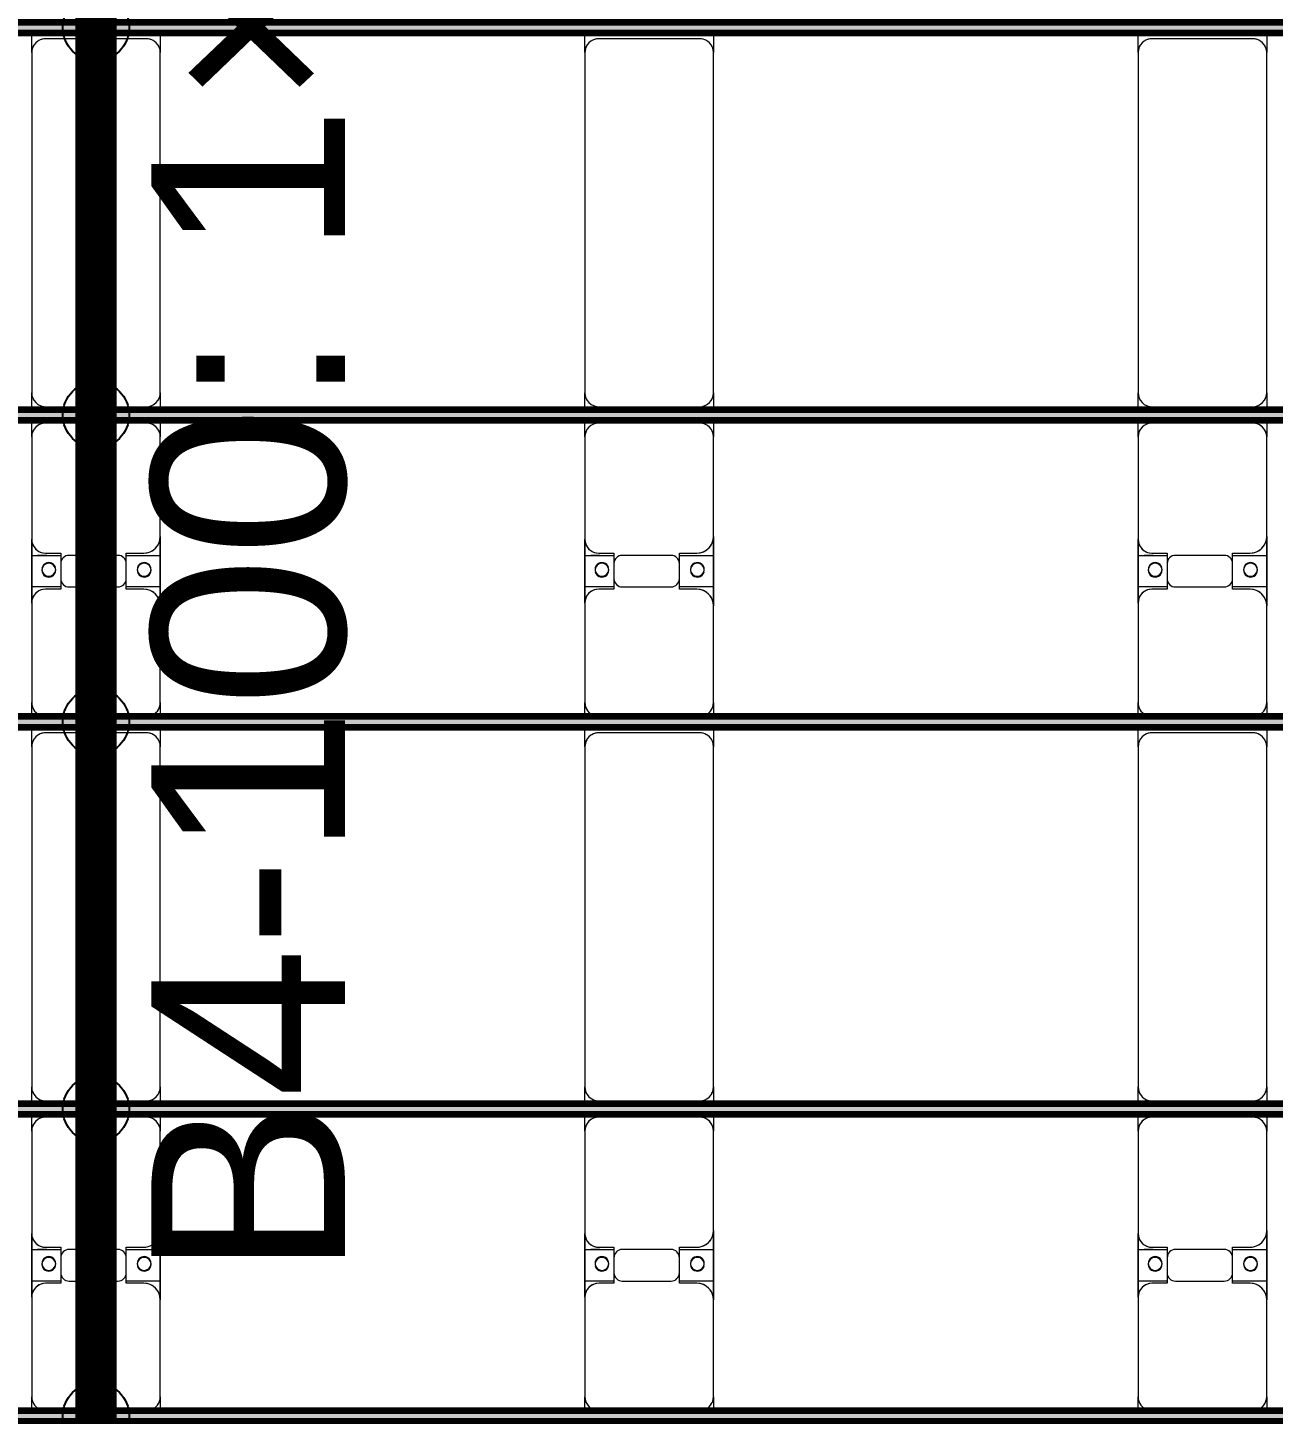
# Model space of a CAD drawing. Header units: millimetres. Extents: x -291190 to 146725, y 19759 to 185158.
# Drawn here: x 10574 to 15077, y 88319 to 93333 of the extents above; entities that cross this region are included whole.
import ezdxf

# ---------------------------------------------------------------- set-up
doc = ezdxf.new("R2010")
doc.units = ezdxf.units.MM
doc.layers.add('A-GENM', color=13, linetype='Continuous', lineweight=9)
doc.layers.add('S-BEAM', color=12, linetype='Continuous', lineweight=9)
doc.layers.add('GC-GHI CHU', color=2, linetype='Continuous')
doc.layers.add('GC-HOP 40x60 GIA CUONG', color=1, linetype='Continuous')
doc.styles.add('GC_VN', font='arial.ttf')

# ---------------------------------------------------------------- blocks, each defined once
blk = doc.blocks.new('Dai phao do pin - DẢI PHAO ĐỠ PIN-V8-KHUNG KẾT CẤU BÈ PIN 4')
at = {"layer": 'A-GENM', "color": 7}
for p, q in [((62059.9, 241.6), (62129.7, 241.6)), ((62059.9, 241.6), (62129.7, 241.6)), ((63360.3, 241.6), (62129.7, 241.6)), ((63360.3, 241.6), (63419.9, 241.6)), ((63360.3, 241.6), (63419.9, 241.6)), ((63459.9, 241.6), (63519.7, 241.6)), ((63459.9, 241.6), (63519.7, 241.6)), ((63879.7, 241.6), (63519.7, 241.6)), ((63879.7, 241.6), (64062.2, 241.6)), ((64062.2, 241.6), (63879.7, 241.6)), ((63947.8, 241.6), (64130.3, 241.6)), ((63947.8, 116.2), (63947.8, 241.6)), ((64130.3, 241.6), (63947.8, 241.6)), ((64062.2, 241.6), (64062.2, 116.2)), ((64480.3, 241.6), (64130.3, 241.6)), ((64480.3, 241.6), (64529.9, 241.6)), ((64480.3, 241.6), (64529.9, 241.6)), ((64569.9, 241.6), (64639.7, 241.6)), ((64569.9, 241.6), (64639.7, 241.6)), ((65870.3, 241.6), (64639.7, 241.6)), ((65870.3, 241.6), (65929.9, 241.6)), ((65870.3, 241.6), (65929.9, 241.6)), ((65969.9, 241.6), (66029.7, 241.6)), ((65969.9, 241.6), (66029.7, 241.6)), ((66389.7, 241.6), (66029.7, 241.6)), ((66389.7, 241.6), (66572.2, 241.6)), ((66572.2, 241.6), (66389.7, 241.6)), ((66457.8, 241.6), (66640.3, 241.6)), ((66457.8, 116.2), (66457.8, 241.6)), ((66640.3, 241.6), (66457.8, 241.6)), ((66572.2, 241.6), (66572.2, 116.2)), ((66990.3, 241.6), (66640.3, 241.6)), ((66990.3, 241.6), (67039.9, 241.6)), ((66990.3, 241.6), (67039.9, 241.6)), ((62079.7, 191.6), (62079.7, -173.4)), ((63410.3, -173.4), (63410.3, 191.6)), ((63469.7, 191.6), (63469.7, -173.4)), ((63939.7, 118.2), (63939.7, 181.6)), ((64070.3, 181.6), (64070.3, 118.2)), ((64589.7, 191.6), (64589.7, -173.4)), ((65920.3, -173.4), (65920.3, 191.6)), ((65979.7, 191.6), (65979.7, -173.4)), ((66449.7, 118.2), (66449.7, 181.6)), ((66580.3, 181.6), (66580.3, 118.2)), ((64032.2, 118.2), (63939.7, 118.2)), ((64070.3, 118.2), (63977.8, 118.2)), ((66542.2, 118.2), (66449.7, 118.2)), ((66580.3, 118.2), (66487.8, 118.2)), ((63947.8, 88.2), (63947.8, -88.2)), ((64062.2, -88.2), (64062.2, 88.2)), ((66457.8, 88.2), (66457.8, -88.2)), ((66572.2, -88.2), (66572.2, 88.2)), ((63939.7, -173.4), (63939.7, -118.2)), ((63939.7, -118.2), (64032.2, -118.2)), ((63947.8, -223.4), (63947.8, -116.2)), ((63977.8, -118.2), (64070.3, -118.2)), ((64062.2, -116.2), (64062.2, -223.4)), ((64070.3, -118.2), (64070.3, -173.4)), ((66449.7, -173.4), (66449.7, -118.2)), ((66449.7, -118.2), (66542.2, -118.2)), ((66457.8, -223.4), (66457.8, -116.2)), ((66487.8, -118.2), (66580.3, -118.2)), ((66572.2, -116.2), (66572.2, -223.4)), ((66580.3, -118.2), (66580.3, -173.4)), ((63947.8, -169.2), (63947.8, -201.3)), ((66457.8, -169.2), (66457.8, -201.3)), ((62129.7, -223.4), (62059.9, -223.4)), ((62129.7, -223.4), (62059.9, -223.4)), ((62129.7, -223.4), (63360.3, -223.4)), ((63419.9, -223.4), (63360.3, -223.4)), ((63419.9, -223.4), (63360.3, -223.4)), ((63519.7, -223.4), (63459.9, -223.4)), ((63519.7, -223.4), (63459.9, -223.4)), ((63519.7, -223.4), (63889.7, -223.4)), ((64062.2, -223.4), (63889.7, -223.4)), ((63889.7, -223.4), (64062.2, -223.4)), ((64120.3, -223.4), (63947.8, -223.4)), ((63947.8, -223.4), (64120.3, -223.4)), ((64120.3, -223.4), (64480.3, -223.4)), ((64529.9, -223.4), (64480.3, -223.4)), ((64529.9, -223.4), (64480.3, -223.4)), ((64639.7, -223.4), (64569.9, -223.4)), ((64639.7, -223.4), (64569.9, -223.4)), ((64639.7, -223.4), (65870.3, -223.4)), ((65929.9, -223.4), (65870.3, -223.4)), ((65929.9, -223.4), (65870.3, -223.4)), ((66029.7, -223.4), (65969.9, -223.4)), ((66029.7, -223.4), (65969.9, -223.4)), ((66029.7, -223.4), (66399.7, -223.4)), ((66572.2, -223.4), (66399.7, -223.4)), ((66399.7, -223.4), (66572.2, -223.4)), ((66630.3, -223.4), (66457.8, -223.4)), ((66457.8, -223.4), (66630.3, -223.4)), ((66630.3, -223.4), (66990.3, -223.4)), ((67039.9, -223.4), (66990.3, -223.4)), ((67039.9, -223.4), (66990.3, -223.4))]:
    blk.add_line(p, q, dxfattribs=at)
for centre, radius, start, end in [((62129.7, 191.6), 50, 90, 180), ((62129.7, 191.6), 50, 150, 180), ((62129.7, 191.6), 50, 105, 120), ((63360.3, 191.6), 50, 360, 90), ((63360.3, 191.6), 50, 60, 90), ((63360.3, 191.6), 50, 15, 30), ((63519.7, 191.6), 50, 90, 180), ((63519.7, 191.6), 50, 105, 180), ((63879.7, 181.6), 60, 360, 90), ((63879.7, 181.6), 60, 45, 60), ((63879.7, 181.6), 60, 360, 60), ((63879.7, 181.6), 60, 45, 60), ((63998.6, 183.2), 25, 0, 180), ((63998.6, 183.2), 25, 360, 165), ((64001.4, 183.2), 25, 360, 180), ((64001.4, 183.2), 25, 90, 180), ((64001.4, 183.2), 25, 15, 75), ((64130.3, 181.6), 60, 90, 180), ((64130.3, 181.6), 60, 120, 180), ((64480.3, 191.6), 50, 15, 90), ((64480.3, 191.6), 50, 15, 75), ((64639.7, 191.6), 50, 90, 180), ((64639.7, 191.6), 50, 150, 180), ((64639.7, 191.6), 50, 105, 120), ((65870.3, 191.6), 50, 360, 90), ((65870.3, 191.6), 50, 60, 90), ((65870.3, 191.6), 50, 15, 30), ((66029.7, 191.6), 50, 90, 180), ((66029.7, 191.6), 50, 105, 180), ((66389.7, 181.6), 60, 360, 90), ((66389.7, 181.6), 60, 45, 60), ((66389.7, 181.6), 60, 360, 60), ((66389.7, 181.6), 60, 45, 60), ((66508.6, 183.2), 25, 0, 180), ((66508.6, 183.2), 25, 360, 165), ((66511.4, 183.2), 25, 0, 180), ((66511.4, 183.2), 25, 90, 180), ((66511.4, 183.2), 25, 15, 75), ((66640.3, 181.6), 60, 90, 180), ((66640.3, 181.6), 60, 120, 180), ((66990.3, 191.6), 50, 15, 90), ((66990.3, 191.6), 50, 15, 75), ((63998.6, 183.2), 25, 180, 360), ((64001.4, 183.2), 25, 180, 0), ((64001.4, 183.2), 25, 180, 270), ((63998.6, 183.2), 25, 210, 255), ((63998.6, 183.2), 25, 270, 360), ((64001.4, 183.2), 25, 285, 330), ((66508.6, 183.2), 25, 180, 0), ((66511.4, 183.2), 25, 180, 0), ((66511.4, 183.2), 25, 180, 270), ((66508.6, 183.2), 25, 210, 255), ((66508.6, 183.2), 25, 270, 360), ((66511.4, 183.2), 25, 285, 330), ((63977.8, 88.2), 30, 90, 180), ((64032.2, 88.2), 30, 360, 90), ((66487.8, 88.2), 30, 90, 180), ((66542.2, 88.2), 30, 360, 90), ((63977.8, -88.2), 30, 180, 270), ((64032.2, -88.2), 30, 270, 360), ((66487.8, -88.2), 30, 180, 270), ((66542.2, -88.2), 30, 270, 360), ((63998.6, -161.8), 25, 0, 180), ((63998.6, -161.8), 25, 105, 165), ((64001.4, -161.8), 25, 0, 180), ((64001.4, -161.8), 25, 105, 180), ((63998.6, -161.8), 25, 360, 75), ((64001.4, -161.8), 25, 15, 75), ((66508.6, -161.8), 25, 0, 180), ((66508.6, -161.8), 25, 105, 165), ((66511.4, -161.8), 25, 0, 180), ((66511.4, -161.8), 25, 105, 180), ((66508.6, -161.8), 25, 360, 75), ((66511.4, -161.8), 25, 15, 75), ((62129.7, -173.4), 50, 180, 270), ((62129.7, -173.4), 50, 180, 210), ((63360.3, -173.4), 50, 270, 360), ((63360.3, -173.4), 50, 330, 360), ((63519.7, -173.4), 50, 180, 270), ((63519.7, -173.4), 50, 180, 255), ((63889.7, -173.4), 50, 270, 360), ((63889.7, -173.4), 50, 285, 360), ((63889.7, -173.4), 50, 315, 0), ((63889.7, -173.4), 50, 315, 0), ((63998.6, -161.8), 25, 180, 360), ((63998.6, -161.8), 25, 195, 360), ((64001.4, -161.8), 25, 180, 0), ((64001.4, -161.8), 25, 180, 270), ((64001.4, -161.8), 25, 285, 345), ((64120.3, -173.4), 50, 180, 270), ((64120.3, -173.4), 50, 180, 255), ((64120.3, -173.4), 50, 210, 225), ((64120.3, -173.4), 50, 210, 225), ((64480.3, -173.4), 50, 270, 345), ((64480.3, -173.4), 50, 285, 345), ((64639.7, -173.4), 50, 180, 270), ((64639.7, -173.4), 50, 180, 210), ((65870.3, -173.4), 50, 270, 360), ((65870.3, -173.4), 50, 330, 360), ((66029.7, -173.4), 50, 180, 270), ((66029.7, -173.4), 50, 180, 255), ((66399.7, -173.4), 50, 270, 360), ((66399.7, -173.4), 50, 285, 360), ((66399.7, -173.4), 50, 315, 0), ((66399.7, -173.4), 50, 315, 0), ((66508.6, -161.8), 25, 180, 0), ((66508.6, -161.8), 25, 195, 360), ((66511.4, -161.8), 25, 180, 360), ((66511.4, -161.8), 25, 180, 270), ((66511.4, -161.8), 25, 285, 345), ((66630.3, -173.4), 50, 180, 270), ((66630.3, -173.4), 50, 180, 255), ((66630.3, -173.4), 50, 210, 225), ((66630.3, -173.4), 50, 210, 225), ((66990.3, -173.4), 50, 270, 345), ((66990.3, -173.4), 50, 285, 345), ((62129.7, -173.4), 50, 240, 270), ((63360.3, -173.4), 50, 285, 300), ((64639.7, -173.4), 50, 240, 270), ((65870.3, -173.4), 50, 285, 300)]:
    blk.add_arc(centre, radius, start, end, dxfattribs=at)
blk = doc.blocks.new('Dai phao do pin - DẢI PHAO ĐỠ PIN-51784-KHUNG KẾT CẤU BÈ PIN 4')
at = {"layer": 'A-GENM', "color": 7}
for p, q in [((62059.9, 241.6), (62129.7, 241.6)), ((62059.9, 241.6), (62129.7, 241.6)), ((63360.3, 241.6), (62129.7, 241.6)), ((63360.3, 241.6), (63419.9, 241.6)), ((63360.3, 241.6), (63419.9, 241.6)), ((63459.9, 241.6), (63519.7, 241.6)), ((63459.9, 241.6), (63519.7, 241.6)), ((63879.7, 241.6), (63519.7, 241.6)), ((63879.7, 241.6), (64062.2, 241.6)), ((64062.2, 241.6), (63879.7, 241.6)), ((63947.8, 241.6), (64130.3, 241.6)), ((63947.8, 116.2), (63947.8, 241.6)), ((64130.3, 241.6), (63947.8, 241.6)), ((64062.2, 241.6), (64062.2, 116.2)), ((64480.3, 241.6), (64130.3, 241.6)), ((64480.3, 241.6), (64529.9, 241.6)), ((64480.3, 241.6), (64529.9, 241.6)), ((64569.9, 241.6), (64639.7, 241.6)), ((64569.9, 241.6), (64639.7, 241.6)), ((65870.3, 241.6), (64639.7, 241.6)), ((65870.3, 241.6), (65929.9, 241.6)), ((65870.3, 241.6), (65929.9, 241.6)), ((65969.9, 241.6), (66029.7, 241.6)), ((65969.9, 241.6), (66029.7, 241.6)), ((66389.7, 241.6), (66029.7, 241.6)), ((66389.7, 241.6), (66572.2, 241.6)), ((66572.2, 241.6), (66389.7, 241.6)), ((66457.8, 241.6), (66640.3, 241.6)), ((66457.8, 116.2), (66457.8, 241.6)), ((66640.3, 241.6), (66457.8, 241.6)), ((66572.2, 241.6), (66572.2, 116.2)), ((66990.3, 241.6), (66640.3, 241.6)), ((66990.3, 241.6), (67039.9, 241.6)), ((66990.3, 241.6), (67039.9, 241.6)), ((62079.7, 191.6), (62079.7, -173.4)), ((63410.3, -173.4), (63410.3, 191.6)), ((63469.7, 191.6), (63469.7, -173.4)), ((63939.7, 118.2), (63939.7, 181.6)), ((64070.3, 181.6), (64070.3, 118.2)), ((64589.7, 191.6), (64589.7, -173.4)), ((65920.3, -173.4), (65920.3, 191.6)), ((65979.7, 191.6), (65979.7, -173.4)), ((66449.7, 118.2), (66449.7, 181.6)), ((66580.3, 181.6), (66580.3, 118.2)), ((64032.2, 118.2), (63939.7, 118.2)), ((64070.3, 118.2), (63977.8, 118.2)), ((66542.2, 118.2), (66449.7, 118.2)), ((66580.3, 118.2), (66487.8, 118.2)), ((63947.8, 88.2), (63947.8, -88.2)), ((64062.2, -88.2), (64062.2, 88.2)), ((66457.8, 88.2), (66457.8, -88.2)), ((66572.2, -88.2), (66572.2, 88.2)), ((63939.7, -173.4), (63939.7, -118.2)), ((63939.7, -118.2), (64032.2, -118.2)), ((63947.8, -223.4), (63947.8, -116.2)), ((63977.8, -118.2), (64070.3, -118.2)), ((64062.2, -116.2), (64062.2, -223.4)), ((64070.3, -118.2), (64070.3, -173.4)), ((66449.7, -173.4), (66449.7, -118.2)), ((66449.7, -118.2), (66542.2, -118.2)), ((66457.8, -223.4), (66457.8, -116.2)), ((66487.8, -118.2), (66580.3, -118.2)), ((66572.2, -116.2), (66572.2, -223.4)), ((66580.3, -118.2), (66580.3, -173.4)), ((63947.8, -169.2), (63947.8, -202)), ((66457.8, -169.2), (66457.8, -202)), ((62129.7, -223.4), (62059.9, -223.4)), ((62129.7, -223.4), (62059.9, -223.4)), ((62129.7, -223.4), (63360.3, -223.4)), ((63419.9, -223.4), (63360.3, -223.4)), ((63419.9, -223.4), (63360.3, -223.4)), ((63519.7, -223.4), (63459.9, -223.4)), ((63519.7, -223.4), (63459.9, -223.4)), ((63519.7, -223.4), (63889.7, -223.4)), ((64062.2, -223.4), (63889.7, -223.4)), ((63889.7, -223.4), (64062.2, -223.4)), ((64120.3, -223.4), (63947.8, -223.4)), ((63947.8, -223.4), (64120.3, -223.4)), ((64120.3, -223.4), (64480.3, -223.4)), ((64529.9, -223.4), (64480.3, -223.4)), ((64529.9, -223.4), (64480.3, -223.4)), ((64639.7, -223.4), (64569.9, -223.4)), ((64639.7, -223.4), (64569.9, -223.4)), ((64639.7, -223.4), (65870.3, -223.4)), ((65929.9, -223.4), (65870.3, -223.4)), ((65929.9, -223.4), (65870.3, -223.4)), ((66029.7, -223.4), (65969.9, -223.4)), ((66029.7, -223.4), (65969.9, -223.4)), ((66029.7, -223.4), (66399.7, -223.4)), ((66572.2, -223.4), (66399.7, -223.4)), ((66399.7, -223.4), (66572.2, -223.4)), ((66630.3, -223.4), (66457.8, -223.4)), ((66457.8, -223.4), (66630.3, -223.4)), ((66630.3, -223.4), (66990.3, -223.4)), ((67039.9, -223.4), (66990.3, -223.4)), ((67039.9, -223.4), (66990.3, -223.4))]:
    blk.add_line(p, q, dxfattribs=at)
for centre, radius, start, end in [((62129.7, 191.6), 50, 90, 180), ((62129.7, 191.6), 50, 150, 180), ((62129.7, 191.6), 50, 105, 120), ((63360.3, 191.6), 50, 360, 90), ((63360.3, 191.6), 50, 60, 90), ((63360.3, 191.6), 50, 15, 30), ((63519.7, 191.6), 50, 90, 180), ((63519.7, 191.6), 50, 105, 180), ((63879.7, 181.6), 60, 360, 90), ((63879.7, 181.6), 60, 45, 60), ((63879.7, 181.6), 60, 360, 60), ((63879.7, 181.6), 60, 45, 60), ((63998.6, 183.2), 25, 0, 180), ((63998.6, 183.2), 25, 360, 165), ((64001.4, 183.2), 25, 360, 180), ((64001.4, 183.2), 25, 90, 180), ((64001.4, 183.2), 25, 15, 75), ((64130.3, 181.6), 60, 90, 180), ((64130.3, 181.6), 60, 120, 180), ((64480.3, 191.6), 50, 15, 90), ((64480.3, 191.6), 50, 15, 75), ((64639.7, 191.6), 50, 90, 180), ((64639.7, 191.6), 50, 150, 180), ((64639.7, 191.6), 50, 105, 120), ((65870.3, 191.6), 50, 360, 90), ((65870.3, 191.6), 50, 60, 90), ((65870.3, 191.6), 50, 15, 30), ((66029.7, 191.6), 50, 90, 180), ((66029.7, 191.6), 50, 105, 180), ((66389.7, 181.6), 60, 360, 90), ((66389.7, 181.6), 60, 45, 60), ((66389.7, 181.6), 60, 360, 60), ((66389.7, 181.6), 60, 45, 60), ((66508.6, 183.2), 25, 0, 180), ((66508.6, 183.2), 25, 360, 165), ((66511.4, 183.2), 25, 0, 180), ((66511.4, 183.2), 25, 90, 180), ((66511.4, 183.2), 25, 15, 75), ((66640.3, 181.6), 60, 90, 180), ((66640.3, 181.6), 60, 120, 180), ((66990.3, 191.6), 50, 15, 90), ((66990.3, 191.6), 50, 15, 75), ((63998.6, 183.2), 25, 180, 360), ((64001.4, 183.2), 25, 180, 0), ((64001.4, 183.2), 25, 180, 270), ((63998.6, 183.2), 25, 210, 255), ((63998.6, 183.2), 25, 270, 360), ((64001.4, 183.2), 25, 285, 330), ((66508.6, 183.2), 25, 180, 0), ((66511.4, 183.2), 25, 180, 0), ((66511.4, 183.2), 25, 180, 270), ((66508.6, 183.2), 25, 210, 255), ((66508.6, 183.2), 25, 270, 360), ((66511.4, 183.2), 25, 285, 330), ((63977.8, 88.2), 30, 90, 180), ((64032.2, 88.2), 30, 360, 90), ((66487.8, 88.2), 30, 90, 180), ((66542.2, 88.2), 30, 360, 90), ((63977.8, -88.2), 30, 180, 270), ((64032.2, -88.2), 30, 270, 360), ((66487.8, -88.2), 30, 180, 270), ((66542.2, -88.2), 30, 270, 360), ((63998.6, -161.8), 25, 0, 180), ((63998.6, -161.8), 25, 105, 165), ((64001.4, -161.8), 25, 0, 180), ((64001.4, -161.8), 25, 105, 180), ((63998.6, -161.8), 25, 360, 75), ((64001.4, -161.8), 25, 15, 75), ((66508.6, -161.8), 25, 0, 180), ((66508.6, -161.8), 25, 105, 165), ((66511.4, -161.8), 25, 0, 180), ((66511.4, -161.8), 25, 105, 180), ((66508.6, -161.8), 25, 360, 75), ((66511.4, -161.8), 25, 15, 75), ((62129.7, -173.4), 50, 180, 270), ((62129.7, -173.4), 50, 180, 210), ((63360.3, -173.4), 50, 270, 360), ((63360.3, -173.4), 50, 330, 360), ((63519.7, -173.4), 50, 180, 270), ((63519.7, -173.4), 50, 180, 255), ((63889.7, -173.4), 50, 270, 360), ((63889.7, -173.4), 50, 285, 360), ((63889.7, -173.4), 50, 315, 0), ((63889.7, -173.4), 50, 315, 0), ((63998.6, -161.8), 25, 180, 360), ((63998.6, -161.8), 25, 195, 360), ((64001.4, -161.8), 25, 180, 0), ((64001.4, -161.8), 25, 180, 270), ((64001.4, -161.8), 25, 285, 345), ((64120.3, -173.4), 50, 180, 270), ((64120.3, -173.4), 50, 180, 255), ((64120.3, -173.4), 50, 210, 225), ((64120.3, -173.4), 50, 210, 225), ((64480.3, -173.4), 50, 270, 345), ((64480.3, -173.4), 50, 285, 345), ((64639.7, -173.4), 50, 180, 270), ((64639.7, -173.4), 50, 180, 210), ((65870.3, -173.4), 50, 270, 360), ((65870.3, -173.4), 50, 330, 360), ((66029.7, -173.4), 50, 180, 270), ((66029.7, -173.4), 50, 180, 255), ((66399.7, -173.4), 50, 270, 360), ((66399.7, -173.4), 50, 285, 360), ((66399.7, -173.4), 50, 315, 0), ((66399.7, -173.4), 50, 315, 0), ((66508.6, -161.8), 25, 180, 0), ((66508.6, -161.8), 25, 195, 360), ((66511.4, -161.8), 25, 180, 360), ((66511.4, -161.8), 25, 180, 270), ((66511.4, -161.8), 25, 285, 345), ((66630.3, -173.4), 50, 180, 270), ((66630.3, -173.4), 50, 180, 255), ((66630.3, -173.4), 50, 210, 225), ((66630.3, -173.4), 50, 210, 225), ((66990.3, -173.4), 50, 270, 345), ((66990.3, -173.4), 50, 285, 345), ((62129.7, -173.4), 50, 240, 270), ((63360.3, -173.4), 50, 285, 300), ((64639.7, -173.4), 50, 240, 270), ((65870.3, -173.4), 50, 285, 300)]:
    blk.add_arc(centre, radius, start, end, dxfattribs=at)
blk = doc.blocks.new('Dai phao do pin - DẢI PHAO ĐỠ PIN-V9-KHUNG KẾT CẤU BÈ PIN 4')
at = {"layer": 'A-GENM', "color": 7}
for p, q in [((62059.9, 241.6), (62129.7, 241.6)), ((62059.9, 241.6), (62129.7, 241.6)), ((63360.3, 241.6), (62129.7, 241.6)), ((63360.3, 241.6), (63419.9, 241.6)), ((63360.3, 241.6), (63419.9, 241.6)), ((63459.9, 241.6), (63519.7, 241.6)), ((63459.9, 241.6), (63519.7, 241.6)), ((63879.7, 241.6), (63519.7, 241.6)), ((63879.7, 241.6), (64062.2, 241.6)), ((64062.2, 241.6), (63879.7, 241.6)), ((63947.8, 241.6), (64130.3, 241.6)), ((63947.8, 116.2), (63947.8, 241.6)), ((64130.3, 241.6), (63947.8, 241.6)), ((64062.2, 241.6), (64062.2, 116.2)), ((64480.3, 241.6), (64130.3, 241.6)), ((64480.3, 241.6), (64529.9, 241.6)), ((64480.3, 241.6), (64529.9, 241.6)), ((64569.9, 241.6), (64639.7, 241.6)), ((64569.9, 241.6), (64639.7, 241.6)), ((65870.3, 241.6), (64639.7, 241.6)), ((65870.3, 241.6), (65929.9, 241.6)), ((65870.3, 241.6), (65929.9, 241.6)), ((65969.9, 241.6), (66029.7, 241.6)), ((65969.9, 241.6), (66029.7, 241.6)), ((66389.7, 241.6), (66029.7, 241.6)), ((66389.7, 241.6), (66572.2, 241.6)), ((66572.2, 241.6), (66389.7, 241.6)), ((66457.8, 241.6), (66640.3, 241.6)), ((66457.8, 116.2), (66457.8, 241.6)), ((66640.3, 241.6), (66457.8, 241.6)), ((66572.2, 241.6), (66572.2, 116.2)), ((66990.3, 241.6), (66640.3, 241.6)), ((66990.3, 241.6), (67039.9, 241.6)), ((66990.3, 241.6), (67039.9, 241.6)), ((62079.7, 191.6), (62079.7, -173.4)), ((63410.3, -173.4), (63410.3, 191.6)), ((63469.7, 191.6), (63469.7, -173.4)), ((63939.7, 118.2), (63939.7, 181.6)), ((64070.3, 181.6), (64070.3, 118.2)), ((64589.7, 191.6), (64589.7, -173.4)), ((65920.3, -173.4), (65920.3, 191.6)), ((65979.7, 191.6), (65979.7, -173.4)), ((66449.7, 118.2), (66449.7, 181.6)), ((66580.3, 181.6), (66580.3, 118.2)), ((64032.2, 118.2), (63939.7, 118.2)), ((64070.3, 118.2), (63977.8, 118.2)), ((66542.2, 118.2), (66449.7, 118.2)), ((66580.3, 118.2), (66487.8, 118.2)), ((63947.8, 88.2), (63947.8, -88.2)), ((64062.2, -88.2), (64062.2, 88.2)), ((66457.8, 88.2), (66457.8, -88.2)), ((66572.2, -88.2), (66572.2, 88.2)), ((63939.7, -173.4), (63939.7, -118.2)), ((63939.7, -118.2), (64032.2, -118.2)), ((63947.8, -223.4), (63947.8, -116.2)), ((63977.8, -118.2), (64070.3, -118.2)), ((64062.2, -116.2), (64062.2, -223.4)), ((64070.3, -118.2), (64070.3, -173.4)), ((66449.7, -173.4), (66449.7, -118.2)), ((66449.7, -118.2), (66542.2, -118.2)), ((66457.8, -223.4), (66457.8, -116.2)), ((66487.8, -118.2), (66580.3, -118.2)), ((66572.2, -116.2), (66572.2, -223.4)), ((66580.3, -118.2), (66580.3, -173.4)), ((63947.8, -169.2), (63947.8, -202)), ((66457.8, -169.2), (66457.8, -202)), ((62129.7, -223.4), (62059.9, -223.4)), ((62129.7, -223.4), (62059.9, -223.4)), ((62129.7, -223.4), (63360.3, -223.4)), ((63419.9, -223.4), (63360.3, -223.4)), ((63419.9, -223.4), (63360.3, -223.4)), ((63519.7, -223.4), (63459.9, -223.4)), ((63519.7, -223.4), (63459.9, -223.4)), ((63519.7, -223.4), (63889.7, -223.4)), ((64062.2, -223.4), (63889.7, -223.4)), ((63889.7, -223.4), (64062.2, -223.4)), ((64120.3, -223.4), (63947.8, -223.4)), ((63947.8, -223.4), (64120.3, -223.4)), ((64120.3, -223.4), (64480.3, -223.4)), ((64529.9, -223.4), (64480.3, -223.4)), ((64529.9, -223.4), (64480.3, -223.4)), ((64639.7, -223.4), (64569.9, -223.4)), ((64639.7, -223.4), (64569.9, -223.4)), ((64639.7, -223.4), (65870.3, -223.4)), ((65929.9, -223.4), (65870.3, -223.4)), ((65929.9, -223.4), (65870.3, -223.4)), ((66029.7, -223.4), (65969.9, -223.4)), ((66029.7, -223.4), (65969.9, -223.4)), ((66029.7, -223.4), (66399.7, -223.4)), ((66572.2, -223.4), (66399.7, -223.4)), ((66399.7, -223.4), (66572.2, -223.4)), ((66630.3, -223.4), (66457.8, -223.4)), ((66457.8, -223.4), (66630.3, -223.4)), ((66630.3, -223.4), (66990.3, -223.4)), ((67039.9, -223.4), (66990.3, -223.4)), ((67039.9, -223.4), (66990.3, -223.4))]:
    blk.add_line(p, q, dxfattribs=at)
for centre, radius, start, end in [((62129.7, 191.6), 50, 90, 180), ((62129.7, 191.6), 50, 150, 180), ((62129.7, 191.6), 50, 105, 120), ((63360.3, 191.6), 50, 360, 90), ((63360.3, 191.6), 50, 60, 90), ((63360.3, 191.6), 50, 15, 30), ((63519.7, 191.6), 50, 90, 180), ((63519.7, 191.6), 50, 105, 180), ((63879.7, 181.6), 60, 360, 90), ((63879.7, 181.6), 60, 45, 60), ((63879.7, 181.6), 60, 360, 60), ((63879.7, 181.6), 60, 45, 60), ((63998.6, 183.2), 25, 0, 180), ((63998.6, 183.2), 25, 360, 165), ((64001.4, 183.2), 25, 360, 180), ((64001.4, 183.2), 25, 90, 180), ((64001.4, 183.2), 25, 15, 75), ((64130.3, 181.6), 60, 90, 180), ((64130.3, 181.6), 60, 120, 180), ((64480.3, 191.6), 50, 15, 90), ((64480.3, 191.6), 50, 15, 75), ((64639.7, 191.6), 50, 90, 180), ((64639.7, 191.6), 50, 150, 180), ((64639.7, 191.6), 50, 105, 120), ((65870.3, 191.6), 50, 360, 90), ((65870.3, 191.6), 50, 60, 90), ((65870.3, 191.6), 50, 15, 30), ((66029.7, 191.6), 50, 90, 180), ((66029.7, 191.6), 50, 105, 180), ((66389.7, 181.6), 60, 360, 90), ((66389.7, 181.6), 60, 45, 60), ((66389.7, 181.6), 60, 360, 60), ((66389.7, 181.6), 60, 45, 60), ((66508.6, 183.2), 25, 0, 180), ((66508.6, 183.2), 25, 360, 165), ((66511.4, 183.2), 25, 0, 180), ((66511.4, 183.2), 25, 90, 180), ((66511.4, 183.2), 25, 15, 75), ((66640.3, 181.6), 60, 90, 180), ((66640.3, 181.6), 60, 120, 180), ((66990.3, 191.6), 50, 15, 90), ((66990.3, 191.6), 50, 15, 75), ((63998.6, 183.2), 25, 180, 360), ((64001.4, 183.2), 25, 180, 0), ((64001.4, 183.2), 25, 180, 270), ((63998.6, 183.2), 25, 210, 255), ((63998.6, 183.2), 25, 270, 360), ((64001.4, 183.2), 25, 285, 330), ((66508.6, 183.2), 25, 180, 0), ((66511.4, 183.2), 25, 180, 0), ((66511.4, 183.2), 25, 180, 270), ((66508.6, 183.2), 25, 210, 255), ((66508.6, 183.2), 25, 270, 360), ((66511.4, 183.2), 25, 285, 330), ((63977.8, 88.2), 30, 90, 180), ((64032.2, 88.2), 30, 360, 90), ((66487.8, 88.2), 30, 90, 180), ((66542.2, 88.2), 30, 360, 90), ((63977.8, -88.2), 30, 180, 270), ((64032.2, -88.2), 30, 270, 360), ((66487.8, -88.2), 30, 180, 270), ((66542.2, -88.2), 30, 270, 360), ((63998.6, -161.8), 25, 0, 180), ((63998.6, -161.8), 25, 105, 165), ((64001.4, -161.8), 25, 0, 180), ((64001.4, -161.8), 25, 105, 180), ((63998.6, -161.8), 25, 360, 75), ((64001.4, -161.8), 25, 15, 75), ((66508.6, -161.8), 25, 0, 180), ((66508.6, -161.8), 25, 105, 165), ((66511.4, -161.8), 25, 0, 180), ((66511.4, -161.8), 25, 105, 180), ((66508.6, -161.8), 25, 360, 75), ((66511.4, -161.8), 25, 15, 75), ((62129.7, -173.4), 50, 180, 270), ((62129.7, -173.4), 50, 180, 210), ((63360.3, -173.4), 50, 270, 360), ((63360.3, -173.4), 50, 330, 360), ((63519.7, -173.4), 50, 180, 270), ((63519.7, -173.4), 50, 180, 255), ((63889.7, -173.4), 50, 270, 360), ((63889.7, -173.4), 50, 285, 360), ((63889.7, -173.4), 50, 315, 0), ((63889.7, -173.4), 50, 315, 0), ((63998.6, -161.8), 25, 180, 360), ((63998.6, -161.8), 25, 195, 360), ((64001.4, -161.8), 25, 180, 0), ((64001.4, -161.8), 25, 180, 270), ((64001.4, -161.8), 25, 285, 345), ((64120.3, -173.4), 50, 180, 270), ((64120.3, -173.4), 50, 180, 255), ((64120.3, -173.4), 50, 210, 225), ((64120.3, -173.4), 50, 210, 225), ((64480.3, -173.4), 50, 270, 345), ((64480.3, -173.4), 50, 285, 345), ((64639.7, -173.4), 50, 180, 270), ((64639.7, -173.4), 50, 180, 210), ((65870.3, -173.4), 50, 270, 360), ((65870.3, -173.4), 50, 330, 360), ((66029.7, -173.4), 50, 180, 270), ((66029.7, -173.4), 50, 180, 255), ((66399.7, -173.4), 50, 270, 360), ((66399.7, -173.4), 50, 285, 360), ((66399.7, -173.4), 50, 315, 0), ((66399.7, -173.4), 50, 315, 0), ((66508.6, -161.8), 25, 180, 0), ((66508.6, -161.8), 25, 195, 360), ((66511.4, -161.8), 25, 180, 360), ((66511.4, -161.8), 25, 180, 270), ((66511.4, -161.8), 25, 285, 345), ((66630.3, -173.4), 50, 180, 270), ((66630.3, -173.4), 50, 180, 255), ((66630.3, -173.4), 50, 210, 225), ((66630.3, -173.4), 50, 210, 225), ((66990.3, -173.4), 50, 270, 345), ((66990.3, -173.4), 50, 285, 345), ((62129.7, -173.4), 50, 240, 270), ((63360.3, -173.4), 50, 285, 300), ((64639.7, -173.4), 50, 240, 270), ((65870.3, -173.4), 50, 285, 300)]:
    blk.add_arc(centre, radius, start, end, dxfattribs=at)
blk = doc.blocks.new('Dầm C52 - Dầm C52-73882-KHUNG KẾT CẤU BÈ PIN 4')
at = {"layer": 'S-BEAM', "lineweight": 140}
blk.add_hatch(color=1, dxfattribs=at).paths.add_polyline_path([(-173700.3, 20), (-174539.9, 20), (-174539.9, -20), (174500.8, -20), (174500.8, 20), (-172791.8, 20)])
at = {"layer": 'S-BEAM', "color": 1, "lineweight": 140}
for p, q in [((-174539.9, 20), (174500.8, 20)), ((174500.8, -20), (-174539.9, -20))]:
    blk.add_line(p, q, dxfattribs=at)
blk = doc.blocks.new('Dầm C52 - Dầm C52-V25-KHUNG KẾT CẤU BÈ PIN 4')
at = {"layer": 'S-BEAM', "lineweight": 140}
blk.add_hatch(color=1, dxfattribs=at).paths.add_polyline_path([(-173700.3, 20), (-174539.9, 20), (-174539.9, -20), (174539.9, -20), (174539.9, 20), (-172791.8, 20)])
at = {"layer": 'S-BEAM', "color": 1, "lineweight": 140}
for p, q in [((-174539.9, 20), (174539.9, 20)), ((174539.9, -20), (-174539.9, -20))]:
    blk.add_line(p, q, dxfattribs=at)

msp = doc.modelspace()

# ---------------------------------------------------------------- linework, layer by layer
at = {"layer": 'GC-HOP 40x60 GIA CUONG', "const_width": 150}
msp.add_lwpolyline([(10820.3, 84311.7), (10820.3, 99311.7)], dxfattribs=at)
at = {"layer": 'GC-HOP 40x60 GIA CUONG'}
for centre in [(10820.3, 93333.3), (10820.3, 91933.3), (10820.3, 90823.3), (10820.3, 89423.3), (10820.3, 88313.3)]:
    msp.add_circle(centre, 120, dxfattribs=at)

# ---------------------------------------------------------------- block references
at = {"layer": 'A-GENM', "color": 7, "rotation": 269.9999999999996}
for name, p in [('Dai phao do pin - DẢI PHAO ĐỠ PIN-V9-KHUNG KẾT CẤU BÈ PIN 4', (10811.3, 155373.2)), ('Dai phao do pin - DẢI PHAO ĐỠ PIN-51784-KHUNG KẾT CẤU BÈ PIN 4', (12811.3, 155373.2)), ('Dai phao do pin - DẢI PHAO ĐỠ PIN-V8-KHUNG KẾT CẤU BÈ PIN 4', (14811.3, 155373.2))]:
    msp.add_blockref(name, p, dxfattribs=at)
at = {"layer": 'S-BEAM', "color": 1, "lineweight": 140, "rotation": 180}
for name, p in [('Dầm C52 - Dầm C52-73882-KHUNG KẾT CẤU BÈ PIN 4', (-109123.8, 93333.3)), ('Dầm C52 - Dầm C52-V25-KHUNG KẾT CẤU BÈ PIN 4', (-109123.8, 91933.3)), ('Dầm C52 - Dầm C52-73882-KHUNG KẾT CẤU BÈ PIN 4', (-109123.8, 90823.3)), ('Dầm C52 - Dầm C52-V25-KHUNG KẾT CẤU BÈ PIN 4', (-109123.8, 89423.3)), ('Dầm C52 - Dầm C52-73882-KHUNG KẾT CẤU BÈ PIN 4', (-109123.8, 88313.3))]:
    msp.add_blockref(name, p, dxfattribs=at)

# ---------------------------------------------------------------- texts
at = {"layer": 'GC-GHI CHU', "style": 'GC_VN'}
msp.add_text('B4-100: 1×15,0 m', height=700, rotation=90, dxfattribs=at).set_placement((11720.3, 88811.7))

doc.saveas('drawing.dxf')
